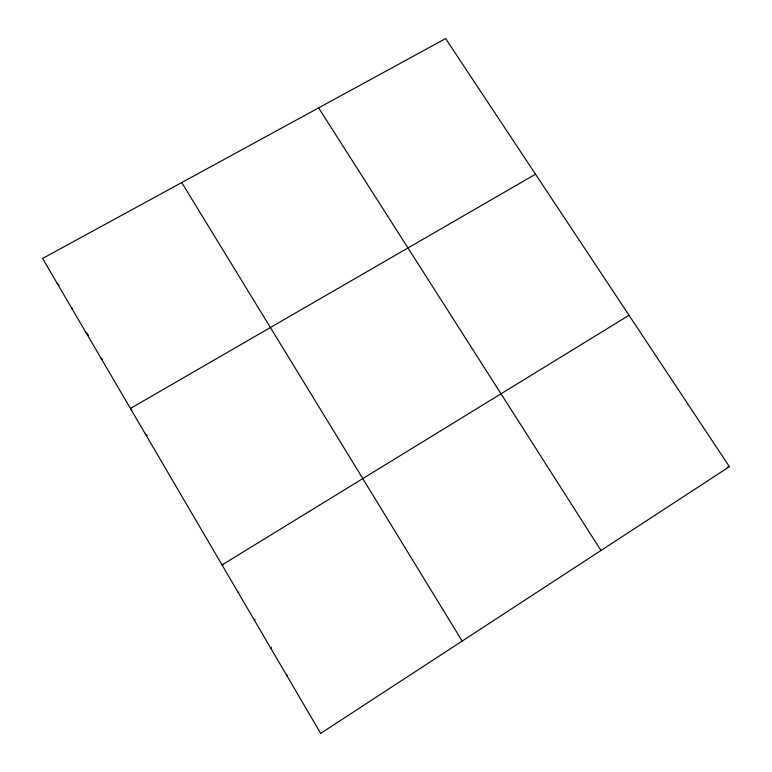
<?xml version="1.0" encoding="UTF-8"?>
<svg xmlns="http://www.w3.org/2000/svg" width="772" height="772" viewBox="0 0 772 772"><rect width="100%" height="100%" fill="white"/><g stroke="black" fill="none" stroke-linecap="round" stroke-linejoin="round"><path stroke-width="1.16" d="M287.3 676.397L287.599 675.153M270.798 648.219L271.281 647.293M254.422 620.254L255.088 619.636M729.395 466.693L320.67 733.4L42.605 258.456L445.627 38.6L729.395 466.693L727.195 467.214M629.026 315.285L222.037 564.94L223.06 564.94M535.517 174.211L130.429 408.456L131.751 409.594M238.172 592.491L239.011 592.192M145.425 434.076L147.259 435.505M100.746 357.754L102.271 359.25M86.059 332.664L88.5 335.173M71.468 307.758L72.771 309.138M56.993 283.025L59.048 285.283M318.614 107.887L600.973 550.494M181.729 182.559L462.167 641.069"/></g></svg>
